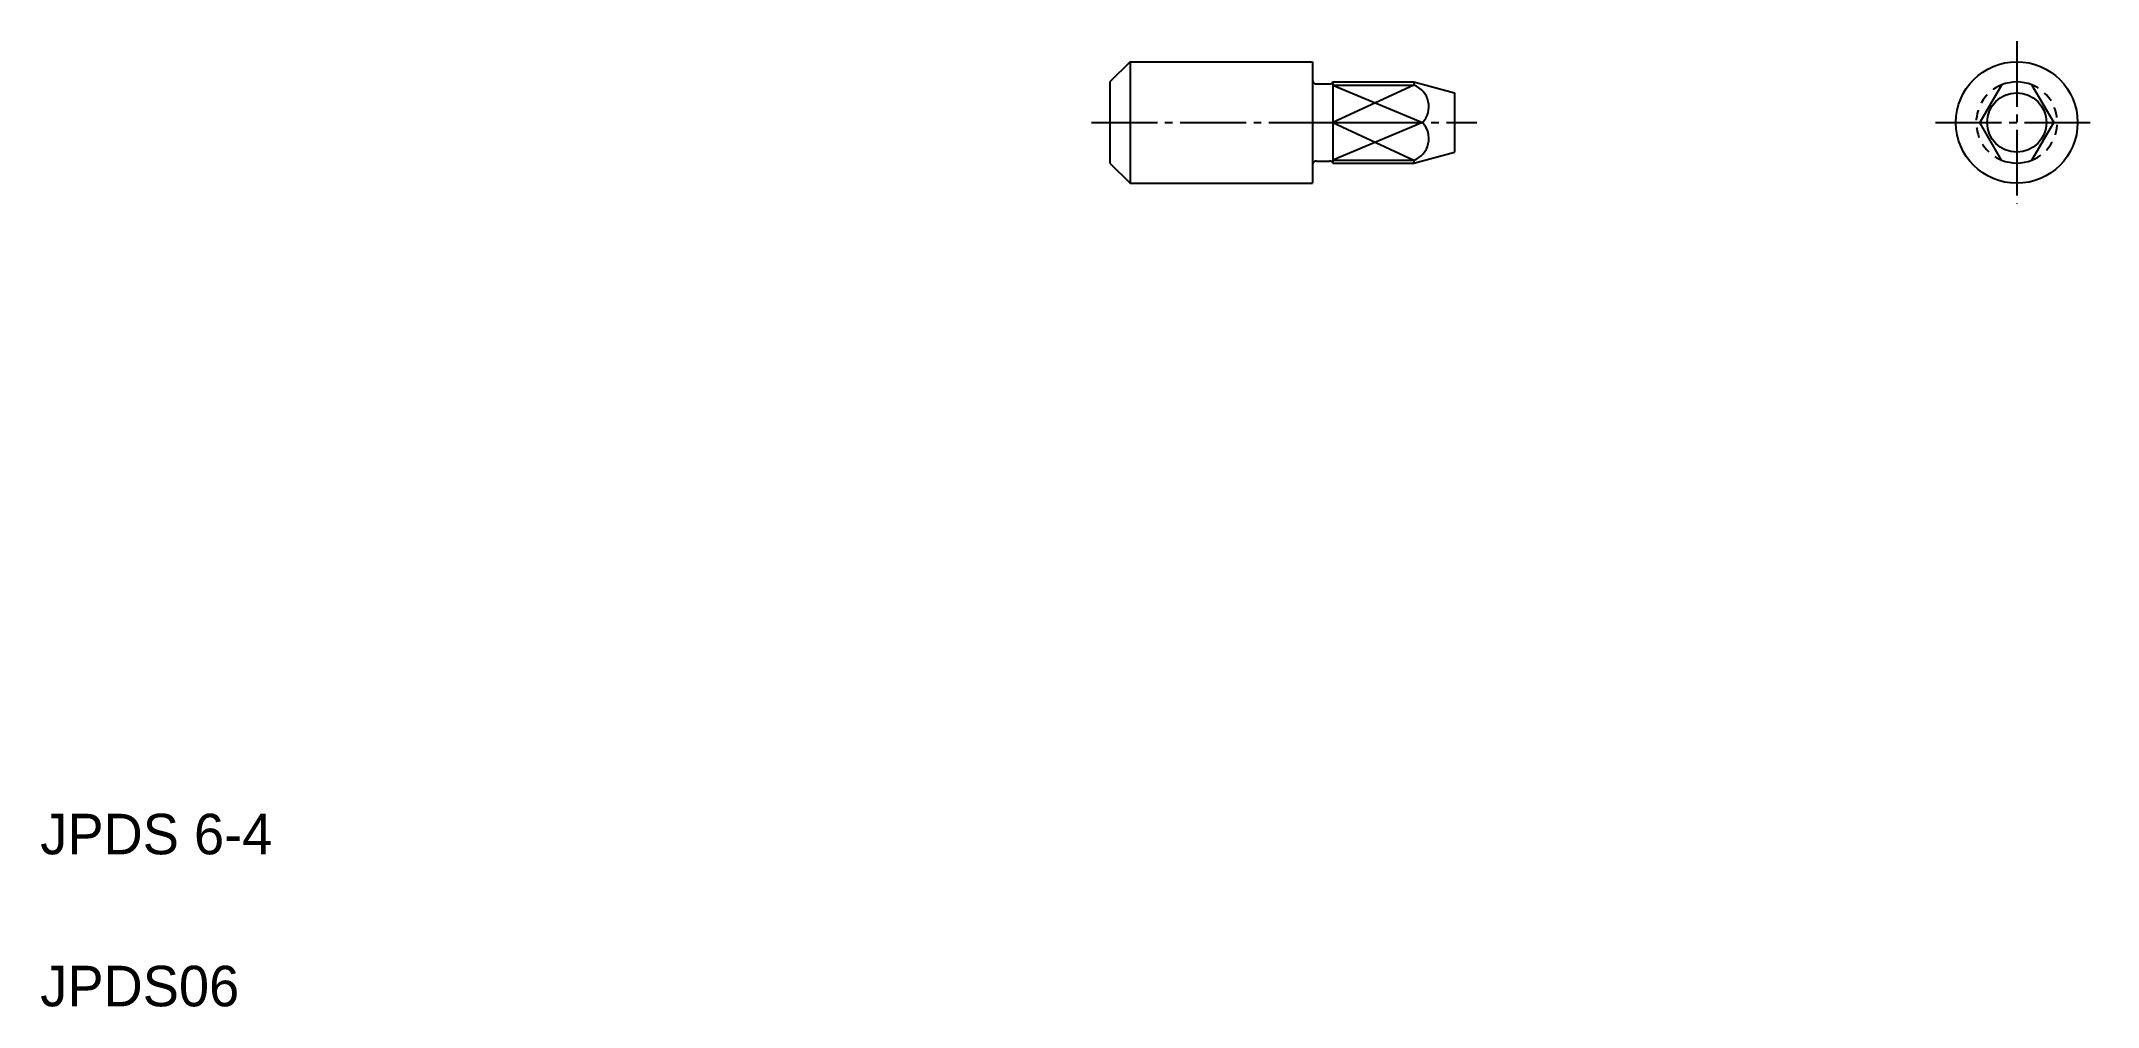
# Model space of a CAD drawing. Extents: x 5 to 106, y 5 to 53.
import ezdxf

# ---------------------------------------------------------------- set-up
doc = ezdxf.new("R2010")
doc.units = 0
doc.header["$LTSCALE"] = 0.25
doc.linetypes.add('CENTER', pattern=[17.5, 13, -1.5, 1.5, -1.5])
doc.linetypes.add('DASHED', pattern=[3.5, 2, -1.5])
doc.layers.get('0').update_dxf_attribs({"linetype": 'CONTINUOUS'})
doc.layers.add('CENTER', color=1, linetype='CENTER')
doc.styles.get("Standard").update_dxf_attribs({"font": 'txt', "height": 1.6})

msp = doc.modelspace()

# ---------------------------------------------------------------- linework, layer by layer
at = {"linetype": 'CONTINUOUS'}
for p, q in [((58.74, 51.61), (57.74, 50.61)), ((58.74, 51.61), (67.74, 51.61)), ((58.74, 51.61), (58.74, 45.61)), ((67.74, 51.61), (67.74, 45.61)), ((57.74, 50.61), (57.74, 46.61)), ((67.94, 50.51), (68.57, 50.51)), ((68.74, 50.61), (68.74, 46.61)), ((68.74, 50.61), (72.74, 50.61)), ((74.74, 50.07), (74.74, 47.14)), ((101.72, 50.46), (100.65, 48.61)), ((103.22, 50.46), (104.29, 48.61)), ((101.72, 46.75), (100.65, 48.61)), ((103.22, 46.75), (104.29, 48.61)), ((67.94, 46.71), (68.57, 46.71)), ((57.74, 46.61), (58.74, 45.61)), ((68.74, 46.61), (72.74, 46.61)), ((58.74, 45.61), (67.74, 45.61))]:
    msp.add_line(p, q, dxfattribs=at)
for p, q in [((67.74, 50.11), (67.74, 50.11)), ((72.74, 50.61), (74.74, 50.07)), ((72.74, 50.61), (72.74, 50.46)), ((67.74, 48.61), (67.74, 48.61)), ((72.74, 46.61), (74.74, 47.14)), ((72.74, 46.75), (72.74, 46.61))]:
    msp.add_line(p, q)
at = {"color": 7, "linetype": 'CONTINUOUS'}
for p, q in [((68.74, 50.46), (72.74, 50.46)), ((68.74, 48.61), (73.16, 48.61)), ((68.74, 46.75), (72.74, 46.75))]:
    msp.add_line(p, q, dxfattribs=at)
at = {"color": 3}
for p, q in [((68.74, 50.46), (73.16, 48.61)), ((72.74, 50.46), (68.74, 48.61)), ((73.16, 48.61), (68.74, 46.75)), ((68.74, 48.61), (72.74, 46.75))]:
    msp.add_line(p, q, dxfattribs=at)
at = {"linetype": 'CONTINUOUS'}
for radius in [3, 1.46]:
    msp.add_circle((102.47, 48.61), radius, dxfattribs=at)
for centre, radius, start, end in [((67.94, 50.71), 0.2, 180, 270), ((68.57, 50.71), 0.2, 270, 330), ((102.47, 48.61), 2, 67.9757, 112.0243), ((67.94, 46.51), 0.2, 90, 180), ((68.57, 46.51), 0.2, 30, 90), ((102.47, 48.61), 2, 247.9757, 292.0243)]:
    msp.add_arc(centre, radius, start, end, dxfattribs=at)
for centre, start, end in [((72.34, 49.39), 316.0819, 69.6881), ((72.34, 47.82), 290.3119, 43.9181)]:
    msp.add_arc(centre, 1.14, start, end)
at = {"color": 3, "linetype": 'DASHED'}
for start, end in [(112.0243, 247.9757), (292.0243, 67.9757)]:
    msp.add_arc((102.47, 48.61), 2, start, end, dxfattribs=at)
at = {"layer": 'CENTER', "color": 1, "linetype": 'CENTER'}
for p, q in [((102.47, 52.63), (102.47, 44.61)), ((56.84, 48.61), (75.84, 48.61)), ((98.47, 48.61), (106.47, 48.61))]:
    msp.add_line(p, q, dxfattribs=at)

# ---------------------------------------------------------------- texts
for s, p in [('JPDS 6-4', (5, 12.5)), ('JPDS06', (5, 5))]:
    msp.add_text(s, height=2).set_placement(p)

doc.saveas('drawing.dxf')
